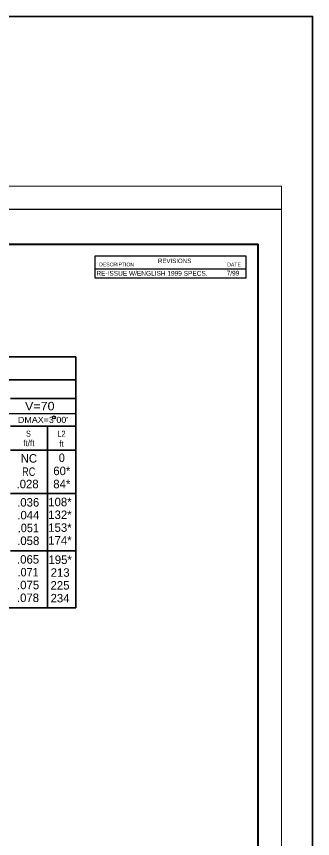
# Model space of a CAD drawing. Extents: x 733 to 1104, y -21 to 251.
# Drawn here: x 1040.8 to 1104.3, y 74.1 to 250.8 of the extents above; entities that cross this region are included whole.
import ezdxf
from ezdxf.enums import TextEntityAlignment as Align

# ---------------------------------------------------------------- set-up
doc = ezdxf.new("R2010")
doc.units = 0
doc.header["$LTSCALE"] = 0.73
for name, color, linetype, lineweight in [('1', 7, 'Continuous', 40), ('2', 7, 'Continuous', 25), ('25', 7, 'Continuous', 25)]:
    doc.layers.add(name, color=color, linetype=linetype, lineweight=lineweight)

msp = doc.modelspace()

# ---------------------------------------------------------------- linework, layer by layer
at = {"layer": '1', "lineweight": 13}
for p in [(737.6728, 214.3749), (1097.6698, -15.623)]:
    msp.add_line(p, (1097.6698, 214.3749), dxfattribs=at)
at = {"layer": '1'}
for p in [(767.6725, 201.8753), (1092.6695, -3.1231)]:
    msp.add_line(p, (1092.6695, 201.8753), dxfattribs=at)
at = {"layer": '1', "lineweight": 35}
msp.add_lwpolyline([(732.9471, -20.9735), (1104.3354, -20.9735), (1104.3354, 250.827), (732.9471, 250.827)], close=True, dxfattribs=at)
at = {"layer": '1', "lineweight": 25}
msp.add_lwpolyline([(752.6726, -10.6228), (752.6726, 209.3751), (1097.6698, 209.3751)], dxfattribs=at)
at = {"layer": '2', "lineweight": 35}
for p, q in [((919.4184, 177.6937), (1053.5357, 177.6937)), ((1053.5357, 123.7301), (1053.5357, 177.6937)), ((930.7614, 172.71), (1053.5357, 172.71)), ((1039.5148, 168.6936), (1053.5357, 168.6936)), ((1053.5357, 126.4823), (1053.5357, 168.6936)), ((1039.5148, 162.743), (1053.5357, 162.743)), ((1047.4737, 123.7301), (1047.4737, 162.743)), ((1039.5148, 157.5735), (1053.5357, 157.5735)), ((1039.5148, 148.2759), (1053.5357, 148.2759)), ((1039.5148, 136.003), (1053.5357, 136.003)), ((919.4184, 123.7301), (1053.5357, 123.7301))]:
    msp.add_line(p, q, dxfattribs=at)
at = {"layer": '2'}
msp.add_line((1025.7775, 165.4953), (1053.5357, 165.4953), dxfattribs=at)
msp.add_circle((1048.8507, 164.6582), 0.2975, dxfattribs=at)
at = {"layer": '25'}
msp.add_line((1057.6096, 196.5609), (1090.0778, 196.5609), dxfattribs=at)
msp.add_lwpolyline([(1090.0838, 194.6493), (1090.0838, 199.3027), (1057.6096, 199.3027), (1057.6096, 194.6493)], close=True, dxfattribs=at)

# ---------------------------------------------------------------- texts
at = {"layer": '1', "width": 0.95}
msp.add_text('RE-ISSUE W/ENGLISH 1999 SPECS.', height=1.013, dxfattribs=at).set_placement((1057.9468, 195.1082))
at = {"layer": '1'}
msp.add_text('7/99', height=1.013, dxfattribs=at).set_placement((1085.9123, 195.1431))
at = {"layer": '2'}
for s, height, width, p in [('V=70', 1.822, 1.1, (1042.6388, 166.1648)), ("DMAX=3 00'", 1.302, 1.1, (1041.1151, 163.4681)), ('RC', 1.822, 0.8, (1042.026, 152.0725))]:
    msp.add_text(s, height=height, dxfattribs=dict(at, width=width)).set_placement(p)
for s, height, width, p in [('S', 1.302, 0.7, (1043.3793, 160.5118)), ('L2', 1.302, 0.85, (1050.4444, 160.4745)), ('ft', 1.302, 0.95, (1050.4561, 158.3576)), ('0', 1.822, 0.95, (1050.5326, 155.0593)), ('.051', 1.822, 0.95, (1043.3481, 139.9826)), ('.071', 1.822, 0.95, (1043.2927, 130.4712))]:
    msp.add_text(s, height=height, dxfattribs=dict(at, width=width)).set_placement(p, align=Align.CENTER)
for s, height, p in [('ft/ft', 1.302, (1043.4554, 158.4693)), ('60*', 1.822, (1050.5329, 152.2394)), ('84*', 1.822, (1050.5329, 149.4194)), ('.036', 1.822, (1043.319, 145.4867)), ('108*', 1.822, (1050.132, 145.561)), ('.044', 1.822, (1043.3519, 142.7347)), ('132*', 1.822, (1050.132, 142.809)), ('153*', 1.822, (1050.132, 140.0569)), ('.058', 1.822, (1043.327, 137.2303)), ('174*', 1.822, (1050.132, 137.3047)), ('.065', 1.822, (1043.2938, 133.2232)), ('195*', 1.822, (1050.1782, 133.1488)), ('213', 1.822, (1050.1713, 130.3968)), ('.075', 1.822, (1043.2938, 127.7189)), ('225', 1.822, (1050.1466, 127.6445)), ('.078', 1.822, (1043.2715, 124.967)), ('234', 1.822, (1050.1491, 124.8926))]:
    msp.add_text(s, height=height, dxfattribs=at).set_placement(p, align=Align.CENTER)
for s, p in [('NC', (1041.7007, 154.933)), ('.028', (1040.8165, 149.4287))]:
    msp.add_text(s, height=1.822, dxfattribs=at).set_placement(p)
at = {"layer": '25'}
for s, p in [('DESCRIPTION', (1058.5524, 197.1276)), ('DATE', (1086.0312, 197.1088))]:
    msp.add_text(s, height=0.7927, dxfattribs=at).set_placement(p)
at = {"layer": '25', "width": 0.95}
msp.add_text('REVISIONS', height=0.9513, dxfattribs=at).set_placement((1071.1623, 197.8123))

doc.saveas('drawing.dxf')
